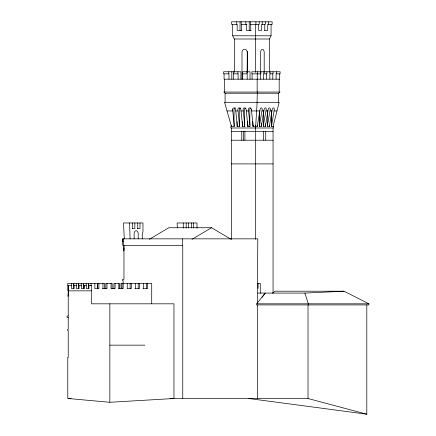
<?xml version="1.0" encoding="UTF-8"?>
<svg xmlns="http://www.w3.org/2000/svg" width="436" height="436" viewBox="0 0 436 436"><rect width="100%" height="100%" fill="white"/><g stroke="black" fill="none" stroke-linecap="round" stroke-linejoin="round"><path stroke-width="0.65" d="M257.158 102.313L255.681 126.386L255.681 125.045M257.251 126.386L260.047 109.73A1.848 1.036 -76 0 1 261.404 107.883A1.848 1.036 -76 0 1 262.15 109.73L259.344 126.386L261.486 126.386L261.486 123.17M261.284 126.386L264.08 109.73A1.848 1.036 -76 0 1 265.437 107.883A1.848 1.036 -76 0 1 266.189 109.73L263.382 125.187M265.322 126.386L268.118 109.73A1.848 1.036 -76 0 1 269.475 107.883A1.848 1.036 -76 0 1 270.222 109.73M270.211 109.73L267.421 125.187M269.361 126.386L272.157 109.73A1.848 1.036 -76 0 1 273.514 107.883A1.848 1.036 -76 0 1 274.26 109.73L271.454 126.386L273.557 126.386L273.557 127.988L230.835 127.988L230.835 126.386L234.394 126.386M257.305 92.051L257.066 102.313M273.061 126.386L279.182 102.313L224.584 102.313L231.412 126.386L231.412 125.045M124.08 250.836L123.682 250.836L124.047 249.087M247.425 51.459L247.212 72.485L247.245 52.418A3.199 2.627 90 0 0 244.618 49.219A3.199 2.627 90 0 0 241.996 52.418L241.996 79.178M269.421 72.365L269.421 38.995L271.067 35.779L271.067 24.389M262.123 297.374L265.148 293.079L257.36 302.993L257.796 238.841L122.739 238.841L122.739 241.44L123.132 241.44M272.429 293.177L275.16 291.21L344.02 291.21L368.911 303.816L368.911 304.922L256.711 304.922L256.711 303.816L257.578 302.993M278.669 93.239L280.01 92.051L223.761 92.051L225.096 93.239L278.669 93.239L278.669 102.313M149.303 239.293L168.841 227.734L211.536 227.734L231.08 239.293M191.998 239.293L211.536 227.734M68.229 398.515L109.845 402.281L173.959 398.515L173.959 303.816L91.462 303.816L91.462 290.85L68.076 290.85L68.076 285.722M257.758 293.079L304.889 293.09L344.02 291.21M246.967 24.389L241.19 24.389L241.19 21.8M241.969 30.378L237.173 30.378L237.173 24.389L231.614 24.389L231.614 21.8L272.151 21.8L272.151 24.389L267.715 24.389L267.715 30.378L264.39 30.378M251.169 30.378L246.291 30.378L246.291 24.389M232.699 24.389L232.699 35.779L271.067 35.779M232.699 35.779L234.345 38.995L269.421 38.995M227.031 110.94L232.753 110.94M235.756 110.94L238.012 110.94M241.021 110.94L243.277 110.94M246.28 110.94L248.536 110.94M251.545 110.94L259.84 110.94M261.938 110.94L263.878 110.94M265.976 110.94L267.917 110.94M270.009 110.94L271.95 110.94M274.048 110.94L276.991 110.94M257.251 125.187L257.453 126.386L252.82 126.386L252.82 121.639M259.545 125.187L259.344 111.747M269.361 125.187L269.562 126.386L267.421 126.386M239.658 126.386L237.037 126.386L237.037 121.639M244.918 126.386L242.296 126.386L242.296 121.639M250.182 126.386L247.561 126.386L247.561 121.639M263.382 126.386L265.524 126.386L265.524 123.84M231.412 131.476L273.061 131.476M231.412 140.218L273.061 140.218M231.412 163.903L273.061 163.903M132.212 228.589L134.855 228.589L134.855 222.97M137.34 228.589L139.983 228.589L139.983 222.97M124.2 248.793L123.682 248.793L123.682 250.836M257.175 283.4L260.292 283.4L260.292 293.183M91.462 285.722L88.628 285.722L88.628 283.4M102.46 288.692L107 288.692L107 283.4M118.652 288.692L123.192 288.692L123.192 283.4M134.849 288.692L139.389 288.692L139.389 283.4M142.948 288.692L147.488 288.692L147.488 283.4M68.354 294.142L68.109 296.186L68.348 290.85M256.711 303.816L368.911 303.816M68.441 316.051L67.09 316.051L67.09 317.348L68.441 317.348M109.845 345.149L144.97 345.149M71.101 398.515L67.771 398.515L67.771 357.384L68.229 357.384L68.229 330.641L67.569 330.641L67.569 329.496L68.229 329.496L68.229 317.348M170.1 398.515L308.018 398.515L366.807 414.2L366.807 304.922M248.787 398.515L366.807 414.2M304.889 293.09L308.339 303.816L308.339 304.922M251.414 109.73L253.185 126.386L253.185 125.241M250.062 125.241L248.406 109.73A1.848 1.488 72 0 1 249.714 107.888A1.848 1.488 72 0 1 251.425 109.73M244.798 125.241L243.146 109.73A1.848 1.488 72 0 1 244.454 107.888A1.848 1.488 72 0 1 246.16 109.73L247.926 126.386L247.926 125.241M239.598 125.813L237.882 109.73A1.848 1.488 72 0 1 239.19 107.888A1.848 1.488 72 0 1 240.901 109.73L242.661 126.386L242.661 125.241M232.622 109.73L234.334 125.813M308.018 304.922L308.018 398.515M279.699 73.853L279.699 79.178L224.066 79.178L224.066 73.853M279.182 79.178L279.182 92.051M276.353 71.766L276.353 73.853M276.108 79.178L276.108 73.853L280.108 73.853L280.108 71.766L251.915 71.766L251.915 73.853L260.864 73.853L260.864 71.766M273.045 71.766L273.045 73.853L269.84 73.853L269.84 79.178M273.061 127.988L273.061 292.948M272.8 73.853L272.8 79.178M271.655 111.071L271.655 126.386M271.454 111.071L271.454 124.511M270.086 71.766L270.086 73.853M268.353 21.8L268.353 24.389M267.622 110.401L267.622 126.386M266.93 71.766L266.93 73.853L263.671 73.853L263.671 79.178M266.69 73.853L266.69 79.178M265.726 131.476L265.726 140.218M265.393 21.8L265.393 24.389L261.605 24.389L261.605 30.378L258.586 30.378L258.586 24.389M264.756 24.389L264.756 30.378M264.194 72.485L264.194 52.418A3.107 1.777 90 0 0 262.418 49.312A3.107 1.777 90 0 0 260.641 52.418L260.641 72.485M263.916 71.766L263.916 73.853M263.584 110.401L263.584 126.386M263.606 131.476L263.606 140.218M262.243 21.8L262.243 24.389M260.619 73.853L260.619 79.178M259.545 111.747L259.545 126.386M259.224 21.8L259.224 24.389L250.302 24.389L250.302 21.8M258.085 283.4L258.085 288.452M257.578 304.922L257.578 398.515M257.322 71.766L257.322 73.853M257.251 73.853L257.251 79.178M257.158 79.178L257.158 92.051M255.905 21.8L255.905 24.389M255.714 24.389L255.42 72.365M255.681 127.988L255.681 239.299M255.518 126.386L255.518 127.988M252.084 73.853L252.084 79.178M250.749 24.389L250.749 30.378M250.019 79.178L250.019 71.766L242.574 71.766L242.574 73.853L247.201 73.853L247.201 79.178M249.817 126.386L249.817 109.73A1.831 1.504 90 0 1 250.858 107.986M249.218 21.8L249.218 30.378M247.032 71.766L247.032 73.853M245.844 21.8L245.844 24.389M244.896 131.476L244.896 140.218M244.552 126.386L244.552 109.73A1.831 1.504 90 0 1 245.593 107.986M243.441 131.476L243.441 140.218M242.743 73.853L242.743 79.178M241.767 131.476L241.767 140.218M241.637 24.389L241.637 30.378M240.906 79.178L240.906 71.766L223.657 71.766L223.657 73.853L228.976 73.853L228.976 79.178M240.034 21.8L240.034 30.378M239.293 126.386L239.293 109.73A1.831 1.504 90 0 1 240.563 107.921M238.089 79.178L238.089 73.853L233.456 73.853L233.456 71.766M237.92 71.766L237.92 73.853M237.402 125.241L237.402 126.386L235.625 109.73A1.848 1.488 72 0 0 233.93 107.888A1.848 1.488 72 0 0 232.611 109.73M236.726 21.8L236.726 24.389M234.345 38.995L234.345 72.365M234.034 126.386L234.034 109.73A1.831 1.504 -90 0 1 235.298 107.921M233.625 73.853L233.625 79.178M231.794 71.766L231.794 79.178M231.412 127.988L231.412 239.299M228.807 71.766L228.807 73.853M225.096 93.239L225.096 102.313M224.584 79.178L224.584 92.051M196.985 228.104L196.985 222.97L177.125 222.97L177.31 227.554M193.611 222.97L193.611 227.968M191.36 222.97L191.36 227.968M188.483 222.97L188.483 227.968M186.194 222.97L186.194 227.968M183.262 222.97L183.262 228.104M182.755 398.515L182.755 245.501L122.87 245.501L122.87 238.841M182.493 238.841L182.493 245.501M151.712 303.816L151.712 283.4L120.946 283.4L121.132 288.692M146.322 283.4L146.322 288.692M143.439 283.4L143.439 288.692M142.256 238.841L142.256 234.105L142.97 231.952L142.97 222.97L123.497 222.97L124.293 238.841M138.223 283.4L138.223 288.692M138.19 238.841L138.19 233.62A2.889 2.033 90 0 0 136.157 230.731A2.889 2.033 90 0 0 134.125 233.62L134.125 238.841M137.732 222.97L137.732 228.589M135.34 283.4L135.34 288.692M132.566 222.97L132.566 228.589M131.291 283.4L131.291 288.692L127.241 288.692L127.241 283.4M130.059 238.841L129.634 222.97M130.124 283.4L130.124 288.692M123.966 245.501L123.966 279.389L122.554 279.389L122.554 280.61L123.132 280.61L123.132 283.4M123.851 245.501L123.851 248.793M123.132 238.841L123.132 245.501M122.026 283.4L122.026 288.692M119.148 288.692L119.148 283.4L113.927 283.4L113.927 288.692M118.974 283.4L118.974 288.692M115.099 283.4L115.099 288.692L111.049 288.692L111.049 283.4M112.161 288.692L112.161 283.4L105.834 283.4L105.834 288.692M109.845 303.816L109.845 402.281M104.678 288.692L104.678 283.4L97.735 283.4L97.735 288.692M102.951 283.4L102.951 288.692M98.901 283.4L98.901 288.692L94.852 288.692L94.852 283.4M97.31 288.692L97.31 283.4L83.685 283.4L83.685 285.722L86.459 285.722L86.459 288.692L88.928 288.692L88.928 285.722M91.315 285.722L91.315 290.85M91.015 283.4L91.015 285.722M88.513 283.4L88.513 288.692M86.159 283.4L86.159 285.722M84.137 285.722L84.137 288.692M83.984 285.722L83.984 288.692L81.516 288.692L81.516 285.722L78.747 285.722L78.747 283.4M83.57 288.692L83.57 283.4L67.776 283.4L67.776 285.722L71.635 285.722L71.635 288.692L74.104 288.692L74.104 285.722M81.216 283.4L81.216 285.722M79.047 285.722L79.047 288.692L76.573 288.692L76.573 285.722L73.804 285.722L73.804 283.4M78.627 283.4L78.627 288.692M76.273 283.4L76.273 285.722M73.689 283.4L73.689 288.692M71.335 283.4L71.335 285.722M68.229 285.722L68.229 316.051M68.136 285.722L68.136 290.85"/></g></svg>
